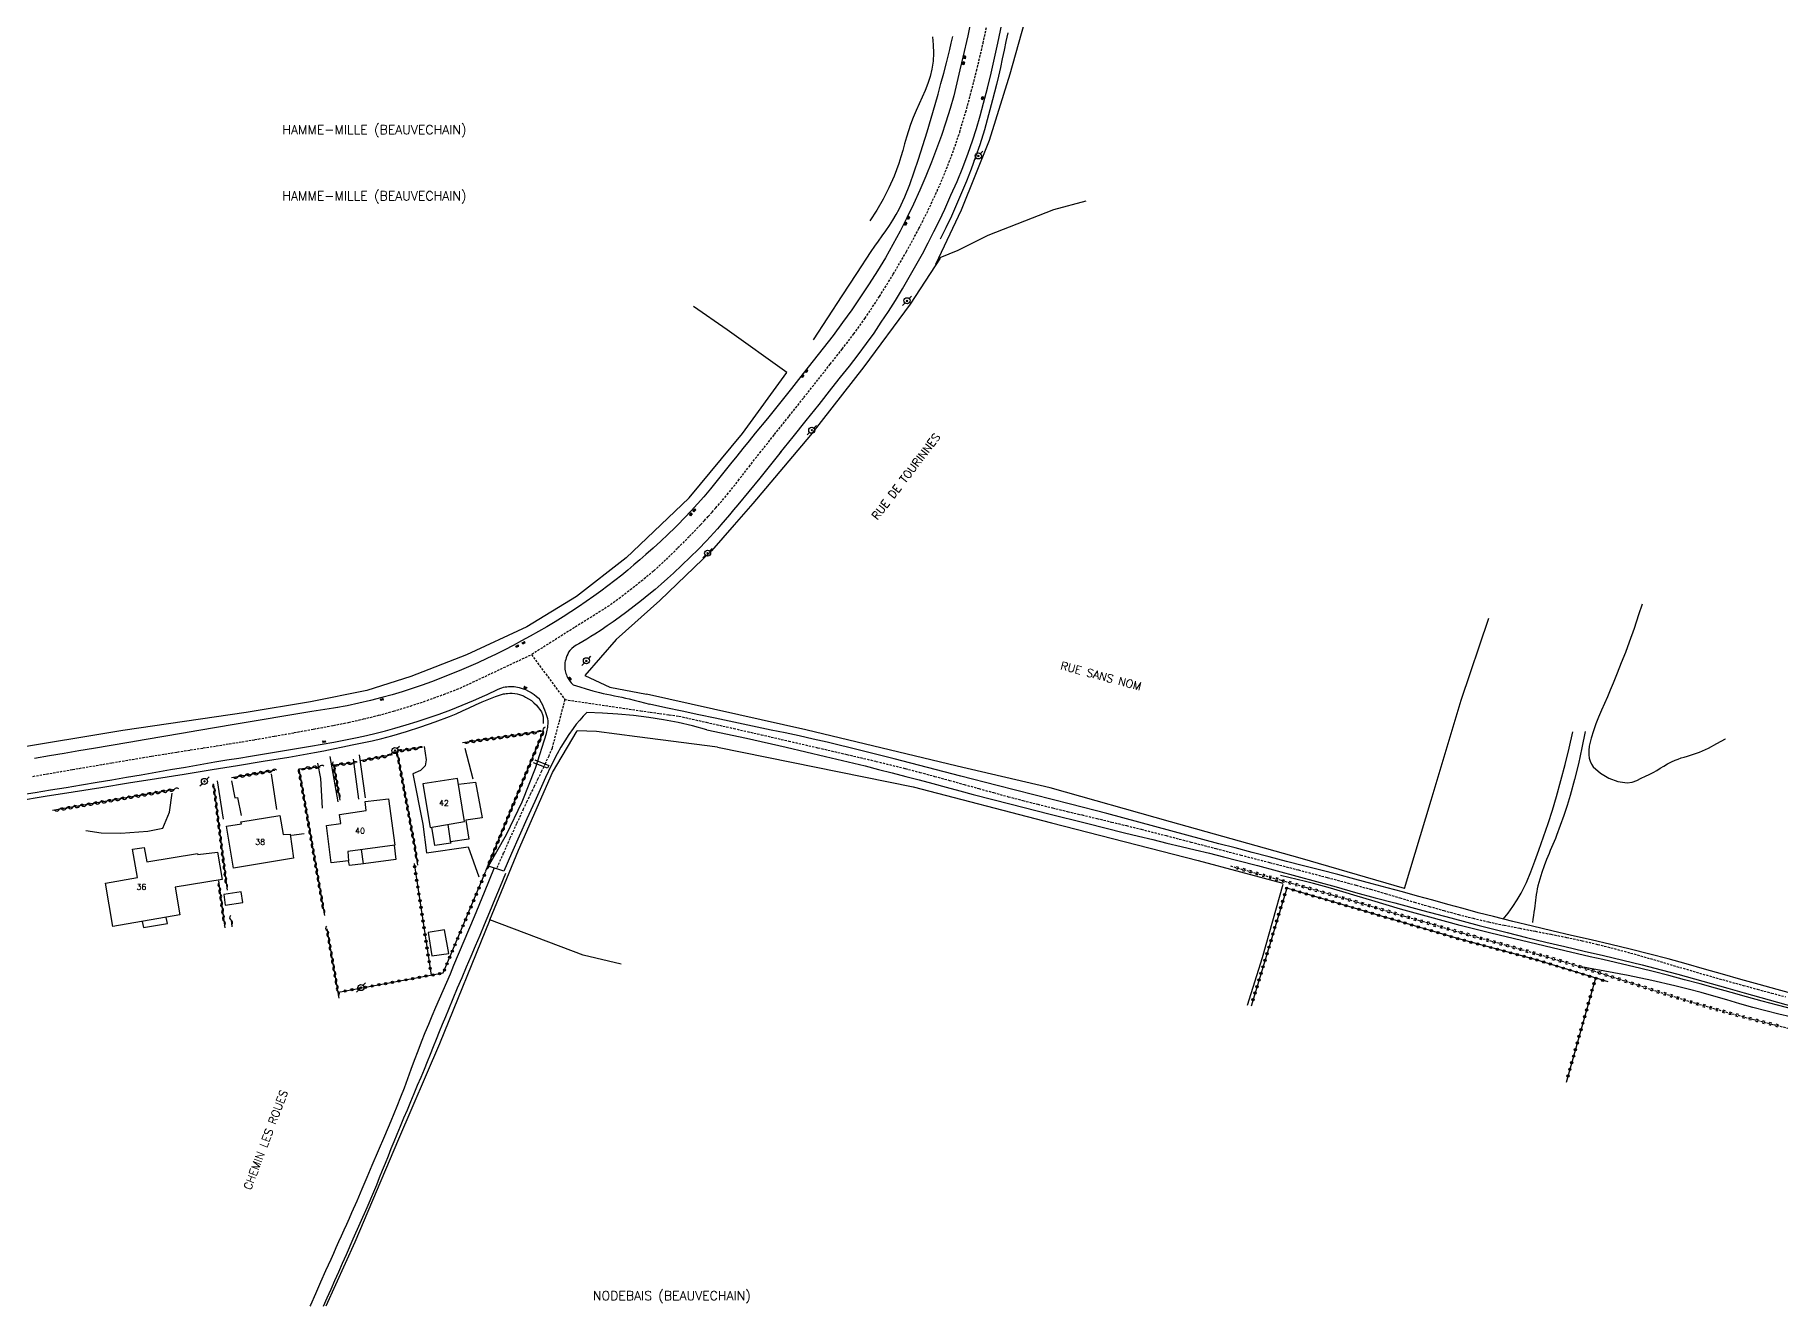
# Model space of a CAD drawing. Header units: millimetres. Extents: x 175000 to 176000, y 162999 to 164000.
# Drawn here: x 175381.5 to 175763.2, y 163000 to 163278.2 of the extents above; entities that cross this region are included whole.
import ezdxf
from ezdxf.enums import TextEntityAlignment as Align

# ---------------------------------------------------------------- set-up
doc = ezdxf.new("R2010")
doc.units = ezdxf.units.MM
doc.linetypes.add('DASHED', pattern=[0.75, 0.5, -0.25])
doc.layers.get('0').update_dxf_attribs({"linetype": 'CONTINUOUS'})
for name, color, linetype in [('W0001', 6, 'DASHED'), ('W0008', 7, 'CONTINUOUS'), ('W0014', 7, 'CONTINUOUS'), ('W0017', 7, 'CONTINUOUS'), ('W0071', 7, 'CONTINUOUS'), ('W0101', 7, 'CONTINUOUS'), ('W0104', 1, 'CONTINUOUS'), ('W0211', 2, 'CONTINUOUS'), ('W0214', 2, 'CONTINUOUS'), ('W0220', 5, 'DASHED'), ('W0300', 7, 'CONTINUOUS'), ('W0310', 3, 'CONTINUOUS'), ('W0323', 7, 'CONTINUOUS'), ('W0330', 7, 'CONTINUOUS'), ('W0401', 7, 'CONTINUOUS'), ('W0402', 7, 'CONTINUOUS'), ('W0473', 7, 'CONTINUOUS'), ('W0515', 5, 'CONTINUOUS'), ('W0980', 7, 'CONTINUOUS'), ('W0989', 7, 'CONTINUOUS'), ('W0991', 7, 'CONTINUOUS')]:
    doc.layers.add(name, color=color, linetype=linetype)
doc.styles.get("Standard").update_dxf_attribs({"font": 'romans.shx', "width": 0.85})

# ---------------------------------------------------------------- blocks, each defined once
blk = doc.blocks.new('T473')
for p, q in [((-0.166667, 0.166667), (0.166667, -0.166667)), ((-0.166667, -0.166667), (0.166667, 0.166667)), ((0.500001, 0.500001), (1.000002, 1.000002)), ((-1.000002, -1.000002), (-0.500001, -0.500001))]:
    blk.add_line(p, q)
blk.add_ellipse((0, 0), major_axis=(0.471405, 0.471405), ratio=1, start_param=5.4977871438, end_param=11.780972451)
blk = doc.blocks.new('T401')
for p, q in [((-0.3, 0.3), (0, 0.3)), ((-0.3, -0.25), (-0.3, 0.3)), ((-0.3, 0.15), (0, 0.15)), ((-0.3, 0), (0, 0)), ((0, 0.3), (0, -0.25)), ((-0.3, -0.15), (0, -0.15)), ((-0.3, -0.25), (-0.3, -0.3)), ((-0.3, -0.3), (0, -0.3)), ((0, -0.3), (0, -0.25))]:
    blk.add_line(p, q)
blk = doc.blocks.new('t323o')
at = {"color": 0, "linetype": 'Continuous'}
for radius in [0.25, 0.15]:
    blk.add_circle((0, 0), radius, dxfattribs=at)
blk = doc.blocks.new('t220o')
at = {"color": 0, "linetype": 'Continuous'}
for p, q in [((-0.25, 0.25), (0.25, 0.25)), ((-0.25, -0.25), (0.25, -0.25))]:
    blk.add_line(p, q, dxfattribs=at)
blk = doc.blocks.new('t310o')
at = {"color": 0, "linetype": 'Continuous'}
for centre, start, end in [((-0.5, 0.38), 216.8699, 323.1304), ((0.5, -0.37), 36.8699, 143.1303)]:
    blk.add_arc(centre, 0.625, start, end, dxfattribs=at)

msp = doc.modelspace()

# ---------------------------------------------------------------- linework, layer by layer
at = {"layer": 'W0001'}
for points in [[(175574.86, 163235.84), (175576.9, 163239.9), (175578.82, 163244.02), (175580.61, 163248.2), (175582.26, 163252.44), (175583.76, 163256.86), (175585.1, 163261.33), (175586.31, 163265.84), (175587.47, 163270.35), (175588.89, 163276.38), (175590.17, 163282.45)], [(175527.08, 163171), (175527.92, 163171.91), (175528.76, 163172.82), (175529.59, 163173.74), (175530.42, 163174.67), (175532.92, 163177.61), (175535.32, 163180.64), (175537.68, 163183.7), (175540.05, 163186.74), (175543.26, 163190.76), (175546.47, 163194.78), (175549.67, 163198.81), (175552.85, 163202.85), (175555.45, 163206.14), (175558.06, 163209.43), (175560.62, 163212.76), (175563.06, 163216.18), (175566.22, 163220.96), (175569.25, 163225.83), (175572.13, 163230.79), (175574.86, 163235.84)], [(175527.08, 163171), (175524.59, 163168.39), (175522.04, 163165.83), (175519.45, 163163.32), (175516.81, 163160.86), (175514.44, 163158.89), (175512.03, 163156.97), (175509.58, 163155.09), (175507.1, 163153.27), (175490.07, 163142.57)], [(175381.06, 163115.94), (175389.7, 163117.43), (175398.34, 163118.9), (175406.99, 163120.35), (175409.81, 163120.81), (175412.64, 163121.26), (175415.47, 163121.71), (175418.3, 163122.15), (175421.13, 163122.59), (175423.96, 163123.05), (175426.79, 163123.51), (175429.61, 163123.98), (175433.91, 163124.73), (175438.2, 163125.5), (175442.49, 163126.29), (175446.78, 163127.1), (175450.09, 163127.75), (175453.39, 163128.49), (175456.67, 163129.3), (175459.93, 163130.21), (175463.62, 163131.33), (175467.28, 163132.55), (175470.91, 163133.87), (175474.51, 163135.26), (175490.07, 163142.57)], [(175490.07, 163142.57), (175497.39, 163132.74)], [(175497.39, 163132.74), (175494.59, 163122.07), (175493.86, 163120.38), (175493.09, 163118.71), (175492.3, 163117.05), (175491.5, 163115.4), (175490.69, 163113.75), (175489.88, 163112.1), (175489.09, 163110.44), (175488.31, 163108.78), (175486.84, 163105.56), (175485.38, 163102.34), (175483.94, 163099.1), (175482.52, 163095.87)], [(175497.39, 163132.74), (175513.96, 163130.3), (175516.05, 163130), (175518.14, 163129.7), (175520.23, 163129.4), (175522.32, 163129.11), (175528.33, 163127.77), (175534.34, 163126.41), (175540.35, 163125.05), (175546.36, 163123.66), (175552.73, 163122.19), (175559.11, 163120.72), (175565.48, 163119.22), (175571.83, 163117.65), (175575.06, 163116.81), (175578.29, 163115.94), (175581.51, 163115.06), (175584.73, 163114.16), (175587.94, 163113.26), (175591.16, 163112.37), (175594.38, 163111.49), (175597.61, 163110.65), (175600.84, 163109.83), (175604.06, 163109.03), (175607.29, 163108.25), (175610.52, 163107.48), (175613.76, 163106.71), (175616.99, 163105.94), (175620.22, 163105.15), (175623.45, 163104.35), (175628.9, 163102.97), (175634.35, 163101.56), (175639.8, 163100.14), (175645.25, 163098.71), (175651.56, 163097.08), (175657.86, 163095.45), (175664.17, 163093.8), (175670.46, 163092.11), (175673.66, 163091.22), (175676.86, 163090.3), (175680.05, 163089.36), (175683.23, 163088.41), (175686.43, 163087.48), (175689.63, 163086.57), (175692.84, 163085.7), (175696.06, 163084.88), (175699.45, 163084.08), (175702.85, 163083.36), (175706.26, 163082.68), (175709.68, 163082.02), (175713.09, 163081.37), (175716.5, 163080.69), (175719.9, 163079.96), (175723.29, 163079.17), (175726.91, 163078.25), (175730.52, 163077.27), (175734.11, 163076.25), (175737.7, 163075.2), (175741.28, 163074.14), (175744.86, 163073.09), (175748.45, 163072.05), (175752.05, 163071.04), (175755.14, 163070.19), (175758.23, 163069.35), (175761.33, 163068.51), (175764.42, 163067.68)]]:
    msp.add_lwpolyline(points, dxfattribs=at)
at = {"layer": 'W0008'}
for points in [[(175586.51, 163282.64), (175585.51, 163277.99), (175584.47, 163273.36), (175583.81, 163270.53), (175583.15, 163267.69), (175582.45, 163264.87), (175581.66, 163262.07), (175580.74, 163259.11), (175579.76, 163256.17), (175578.71, 163253.25), (175577.6, 163250.35), (175576.35, 163247.26), (175575.05, 163244.2), (175573.68, 163241.17), (175572.23, 163238.17), (175570.73, 163235.22), (175569.15, 163232.31), (175567.51, 163229.44), (175565.81, 163226.6), (175563.99, 163223.71), (175562.09, 163220.86), (175560.15, 163218.05), (175558.16, 163215.27), (175556.06, 163212.44), (175553.9, 163209.65), (175551.72, 163206.88), (175549.54, 163204.11), (175546.94, 163200.82), (175544.32, 163197.55), (175541.69, 163194.28), (175539.05, 163191.02)], [(175544.48, 163186.71), (175547.33, 163190.25), (175550.17, 163193.79), (175553, 163197.34), (175555.82, 163200.9), (175557.73, 163203.32), (175559.66, 163205.73), (175561.55, 163208.17), (175563.39, 163210.64), (175565.03, 163212.96), (175566.62, 163215.31), (175568.17, 163217.68), (175569.69, 163220.08), (175571.23, 163222.6), (175572.73, 163225.15), (175574.19, 163227.72), (175575.61, 163230.31), (175576.89, 163232.72), (175578.14, 163235.15), (175579.34, 163237.61), (175580.51, 163240.08), (175581.86, 163243.1), (175583.18, 163246.14), (175584.42, 163249.2), (175585.6, 163252.3), (175586.54, 163255.01), (175587.41, 163257.74), (175588.23, 163260.49), (175589, 163263.26), (175589.85, 163266.52), (175590.64, 163269.8), (175591.38, 163273.09), (175592.11, 163276.38), (175593.01, 163280.53)], [(175539.05, 163191.02), (175537.69, 163189.35), (175536.34, 163187.67), (175534.99, 163185.99), (175533.63, 163184.32), (175532.18, 163182.51), (175530.74, 163180.69), (175529.29, 163178.88), (175527.79, 163177.11), (175526.41, 163175.54), (175525.01, 163174.01), (175523.58, 163172.49), (175522.13, 163171)], [(175544.73, 163187.02), (175542.38, 163184.08), (175540.02, 163181.16), (175537.63, 163178.25), (175535.22, 163175.37), (175534.3, 163174.27), (175533.38, 163173.18), (175532.46, 163172.09), (175531.53, 163171)], [(175522.13, 163171), (175521.97, 163170.84), (175521.82, 163170.69), (175521.66, 163170.53), (175521.51, 163170.38), (175519.95, 163168.86), (175518.36, 163167.38), (175516.75, 163165.91), (175515.13, 163164.47), (175513.83, 163163.32), (175512.52, 163162.19), (175511.19, 163161.07), (175509.85, 163159.98), (175508.34, 163158.79), (175506.82, 163157.61), (175505.28, 163156.46), (175503.73, 163155.34), (175502.08, 163154.18), (175500.42, 163153.05), (175498.74, 163151.94), (175497.05, 163150.85), (175495.25, 163149.75), (175493.44, 163148.67), (175491.62, 163147.61), (175489.78, 163146.58), (175487.95, 163145.57), (175486.11, 163144.59), (175484.25, 163143.63), (175482.38, 163142.7), (175480.37, 163141.74), (175478.35, 163140.81), (175476.31, 163139.91), (175474.27, 163139.03), (175472.27, 163138.2), (175470.26, 163137.39), (175468.23, 163136.62), (175466.19, 163135.89), (175464.01, 163135.15), (175461.81, 163134.45), (175459.6, 163133.79), (175457.38, 163133.18), (175454.86, 163132.54), (175452.33, 163131.95), (175449.8, 163131.4), (175447.25, 163130.91)], [(175531.53, 163171), (175530.76, 163170.11), (175529.98, 163169.23), (175529.2, 163168.36), (175528.4, 163167.51), (175526.63, 163165.68), (175524.83, 163163.89), (175522.99, 163162.14), (175521.14, 163160.41), (175519.82, 163159.21), (175518.49, 163158.03), (175517.14, 163156.86), (175515.77, 163155.72), (175514.19, 163154.44), (175512.58, 163153.17), (175510.95, 163151.94), (175509.3, 163150.72), (175507.99, 163149.78), (175506.67, 163148.87), (175505.33, 163147.96), (175503.99, 163147.08), (175503.11, 163146.52), (175502.23, 163145.97), (175501.35, 163145.43), (175500.45, 163144.91)], [(175500.45, 163144.91), (175499.9, 163144.63), (175499.39, 163144.29), (175498.91, 163143.9), (175498.49, 163143.45), (175498.23, 163143.09), (175498.02, 163142.7), (175497.84, 163142.29), (175497.69, 163141.89), (175497.58, 163141.54), (175497.49, 163141.18), (175497.42, 163140.82), (175497.38, 163140.46), (175497.37, 163140.1), (175497.38, 163139.75), (175497.42, 163139.4), (175497.48, 163139.05), (175497.54, 163138.74), (175497.63, 163138.43), (175497.74, 163138.13), (175497.86, 163137.84), (175497.97, 163137.6), (175498.1, 163137.38), (175498.24, 163137.16), (175498.39, 163136.94), (175498.58, 163136.68), (175498.78, 163136.43), (175498.99, 163136.19), (175499.21, 163135.95)], [(175499.21, 163135.98), (175500.65, 163135.53), (175502.09, 163135.09), (175503.54, 163134.68), (175505, 163134.3), (175505.8, 163134.1), (175506.61, 163133.92), (175507.42, 163133.74), (175508.23, 163133.57), (175509.04, 163133.41), (175509.85, 163133.24), (175510.65, 163133.06), (175511.46, 163132.87), (175512.58, 163132.6), (175513.71, 163132.32), (175514.83, 163132.03), (175515.94, 163131.73)], [(175480.68, 163096.29), (175484.61, 163103.2), (175488.04, 163110.37), (175490.96, 163117.76), (175493.36, 163125.34), (175493.45, 163125.67), (175493.53, 163126.01), (175493.59, 163126.34), (175493.65, 163126.68), (175493.69, 163127.03), (175493.72, 163127.37), (175493.73, 163127.72), (175493.72, 163128.06), (175493.66, 163128.51), (175493.54, 163128.96), (175493.4, 163129.39), (175493.26, 163129.82), (175493.05, 163130.39), (175492.81, 163130.95), (175492.56, 163131.5), (175492.29, 163132.04)], [(175492.29, 163132.04), (175491.78, 163132.95)], [(175447.73, 163131.01), (175442.06, 163130.1), (175436.39, 163129.17), (175430.72, 163128.23), (175425.05, 163127.29), (175421.21, 163126.64), (175417.37, 163125.99), (175413.53, 163125.33), (175409.69, 163124.67), (175405.85, 163124.01), (175402.01, 163123.35), (175398.17, 163122.69), (175394.33, 163122.03), (175391.11, 163121.49), (175387.88, 163120.94), (175384.65, 163120.4), (175381.42, 163119.85)], [(175502.24, 163129.9), (175501.43, 163129.08), (175500.65, 163128.22), (175499.9, 163127.34), (175499.2, 163126.42), (175498.25, 163125.08), (175497.36, 163123.7), (175496.53, 163122.29), (175495.73, 163120.86), (175494.41, 163118.3), (175493.19, 163115.68), (175492.01, 163113.05), (175490.83, 163110.42), (175489.11, 163106.63), (175487.41, 163102.83), (175485.73, 163099.02), (175484.07, 163095.21)], [(175528.47, 163126.14), (175525.33, 163126.96), (175522.16, 163127.69), (175518.97, 163128.3), (175515.76, 163128.82), (175512.39, 163129.25), (175509.02, 163129.58), (175505.63, 163129.79), (175502.24, 163129.9)], [(175766.58, 163068.19), (175762.59, 163069.27), (175758.61, 163070.38), (175754.63, 163071.5), (175750.65, 163072.64), (175746.67, 163073.77), (175742.69, 163074.89), (175738.7, 163075.98), (175734.7, 163077.03), (175730.44, 163078.11), (175726.17, 163079.15), (175721.89, 163080.15), (175717.6, 163081.14), (175713.32, 163082.13), (175709.04, 163083.14), (175704.76, 163084.17), (175700.5, 163085.24), (175697.17, 163086.1), (175693.86, 163086.99), (175690.54, 163087.9), (175687.23, 163088.81), (175683.92, 163089.74), (175680.61, 163090.65), (175677.3, 163091.56), (175673.98, 163092.45), (175670.23, 163093.45), (175666.49, 163094.43), (175662.74, 163095.4), (175658.98, 163096.37), (175655.23, 163097.33), (175651.48, 163098.3), (175647.73, 163099.28), (175643.99, 163100.27), (175640.48, 163101.2), (175636.98, 163102.14), (175633.48, 163103.08), (175629.98, 163104.03), (175626.48, 163104.98), (175622.98, 163105.93), (175619.48, 163106.86), (175615.98, 163107.79), (175607.99, 163109.86), (175599.99, 163111.91), (175591.99, 163113.94), (175583.99, 163115.98), (175576.7, 163117.86), (175569.41, 163119.76), (175562.11, 163121.62), (175554.79, 163123.39), (175551.73, 163124.1), (175548.67, 163124.77), (175545.6, 163125.43), (175542.53, 163126.08), (175539.46, 163126.72), (175536.39, 163127.36), (175533.32, 163128), (175530.25, 163128.65), (175526.67, 163129.42), (175523.09, 163130.19), (175519.52, 163130.96), (175515.94, 163131.73)], [(175528.47, 163126.14), (175537.15, 163124.26), (175545.8, 163122.32), (175554.44, 163120.3), (175563.07, 163118.22), (175566.04, 163117.47), (175569, 163116.71), (175571.96, 163115.93), (175574.91, 163115.14), (175577.87, 163114.34), (175580.82, 163113.55), (175583.78, 163112.77), (175586.74, 163111.99), (175595, 163109.87), (175603.26, 163107.77), (175611.53, 163105.68), (175619.8, 163103.61), (175622.89, 163102.84), (175625.99, 163102.09), (175629.09, 163101.34), (175632.19, 163100.59), (175635.29, 163099.84), (175638.39, 163099.09), (175641.48, 163098.32), (175644.57, 163097.53), (175648.88, 163096.4), (175653.19, 163095.26), (175657.49, 163094.09), (175661.78, 163092.91), (175666.08, 163091.73), (175670.37, 163090.55), (175674.67, 163089.38), (175678.97, 163088.22), (175685.1, 163086.58), (175691.23, 163084.94), (175697.37, 163083.32), (175703.51, 163081.74), (175707.72, 163080.7), (175711.94, 163079.68), (175716.15, 163078.69), (175720.38, 163077.71), (175724.6, 163076.72), (175728.81, 163075.71), (175733.02, 163074.68), (175737.22, 163073.61), (175740.87, 163072.64), (175744.5, 163071.64), (175748.13, 163070.62), (175751.76, 163069.59), (175755.38, 163068.55), (175759.01, 163067.51), (175762.63, 163066.49), (175766.27, 163065.48)], [(175484.05, 163095.21), (175480.68, 163096.29)]]:
    msp.add_lwpolyline(points, dxfattribs=at)
at = {"layer": 'W0014'}
for points in [[(175378.12, 163111.86), (175381.51, 163112.41), (175384.91, 163112.97), (175388.3, 163113.52), (175391.69, 163114.08), (175395.09, 163114.65), (175398.31, 163115.19), (175401.52, 163115.74), (175404.74, 163116.3), (175407.96, 163116.86), (175411.17, 163117.42), (175414.39, 163117.98), (175417.61, 163118.53), (175420.83, 163119.08), (175423.44, 163119.52), (175426.06, 163119.95), (175428.67, 163120.38), (175431.29, 163120.8), (175433.9, 163121.23), (175436.52, 163121.67), (175439.13, 163122.11), (175441.74, 163122.56), (175444.3, 163123.01), (175446.85, 163123.45), (175449.4, 163123.92), (175451.94, 163124.44), (175454.02, 163124.9), (175456.1, 163125.39), (175458.16, 163125.92), (175460.22, 163126.48), (175462.66, 163127.18), (175465.09, 163127.93), (175467.5, 163128.71), (175469.9, 163129.55), (175472.43, 163130.51), (175474.94, 163131.52), (175477.44, 163132.57), (175479.93, 163133.64), (175480.39, 163133.85), (175480.85, 163134.07), (175481.3, 163134.3), (175481.76, 163134.53), (175482.21, 163134.75), (175482.68, 163134.97), (175483.15, 163135.16), (175483.63, 163135.33), (175483.98, 163135.43), (175484.34, 163135.5), (175484.7, 163135.56), (175485.06, 163135.6), (175485.47, 163135.62), (175485.88, 163135.63), (175486.29, 163135.61), (175486.69, 163135.55), (175487.4, 163135.39), (175488.09, 163135.18), (175488.77, 163134.92), (175489.42, 163134.61), (175490.05, 163134.26), (175490.66, 163133.86), (175491.23, 163133.42), (175491.78, 163132.95)], [(175377.66, 163110.58), (175383.74, 163111.58), (175389.82, 163112.56), (175395.9, 163113.53), (175401.98, 163114.5), (175408.06, 163115.47), (175414.14, 163116.44), (175420.22, 163117.43), (175425.83, 163118.33), (175431.43, 163119.23), (175437.03, 163120.16), (175442.62, 163121.14), (175444.68, 163121.53), (175446.74, 163121.94), (175448.8, 163122.36), (175450.85, 163122.8), (175453.03, 163123.25), (175455.22, 163123.71), (175457.4, 163124.2), (175459.56, 163124.77), (175462.74, 163125.72), (175465.9, 163126.77), (175469.02, 163127.88), (175472.14, 163129.04), (175473.59, 163129.62), (175475.04, 163130.25), (175476.46, 163130.9), (175477.89, 163131.56), (175479.32, 163132.22), (175480.77, 163132.83), (175482.24, 163133.4), (175483.74, 163133.89), (175484.01, 163133.97), (175484.28, 163134.03), (175484.55, 163134.07), (175484.83, 163134.1), (175485.36, 163134.13), (175485.9, 163134.13), (175486.44, 163134.09), (175486.97, 163134), (175487.45, 163133.88), (175487.92, 163133.72), (175488.37, 163133.53), (175488.81, 163133.3), (175489.45, 163132.92), (175490.07, 163132.5), (175490.65, 163132.02), (175491.19, 163131.5), (175491.59, 163131.04), (175491.95, 163130.56), (175492.26, 163130.04), (175492.49, 163129.48), (175492.62, 163128.99), (175492.69, 163128.5), (175492.69, 163128), (175492.62, 163127.5)]]:
    msp.add_lwpolyline(points, dxfattribs=at)
at = {"layer": 'W0017'}
for points in [[(175453.76, 163111.27), (175452.47, 163120.64)], [(175466.61, 163122.5), (175467.09, 163119.53), (175466.84, 163118.21), (175465.79, 163117.23), (175464.14, 163116.5), (175466.32, 163105.45), (175467.12, 163099.19), (175476.27, 163100.5), (175478.59, 163093.91)], [(175475.51, 163122.09), (175477.25, 163115.41)], [(175443.29, 163118.79), (175443.97, 163115.48), (175444.31, 163109.01)], [(175447.82, 163110.33), (175446.06, 163120.25)], [(175451.13, 163119.69), (175452.28, 163110.97)], [(175421.36, 163114.99), (175422.65, 163106.56)], [(175424.51, 163114.96), (175425.2, 163111.22), (175425.8, 163111.28), (175426.63, 163107.37)], [(175433.17, 163116.48), (175434.3, 163108.7)], [(175392.63, 163104.12), (175395.98, 163103.6), (175400.28, 163103.52), (175406.17, 163103.92), (175409.48, 163104.6), (175410.93, 163108.07), (175411.47, 163112.25)], [(175437.61, 163103.07), (175440.35, 163103.4)]]:
    msp.add_lwpolyline(points, dxfattribs=at)
at = {"layer": 'W0071'}
for points in [[(175702.65, 163084.68), (175703.76, 163086.02), (175704.79, 163087.42), (175705.74, 163088.88), (175706.61, 163090.39), (175707.73, 163092.67), (175708.7, 163095.03), (175709.58, 163097.41), (175710.45, 163099.8), (175711.48, 163102.7), (175712.47, 163105.62), (175713.4, 163108.55), (175714.28, 163111.5), (175715.27, 163115.02), (175716.2, 163118.55), (175717.06, 163122.1), (175717.87, 163125.66)], [(175720.56, 163125.73), (175719.88, 163122.21), (175719.12, 163118.71), (175718.27, 163115.23), (175717.33, 163111.78), (175716.65, 163109.55), (175715.92, 163107.34), (175715.13, 163105.15), (175714.32, 163102.97), (175714.06, 163102.31), (175713.79, 163101.66), (175713.51, 163101.02), (175713.23, 163100.37), (175712.95, 163099.73), (175712.67, 163099.08), (175712.4, 163098.43), (175712.14, 163097.77), (175711.61, 163096.34), (175711.1, 163094.9), (175710.63, 163093.44), (175710.23, 163091.95), (175710.1, 163091.33), (175709.99, 163090.71), (175709.89, 163090.08), (175709.81, 163089.45), (175709.74, 163088.82), (175709.67, 163088.19), (175709.59, 163087.57), (175709.5, 163086.94), (175709.38, 163086.2), (175709.27, 163085.45), (175709.15, 163084.71), (175709.03, 163083.97)], [(175481.97, 163095.88), (175479.76, 163090.53), (175477.54, 163085.19), (175475.31, 163079.85), (175473.07, 163074.52), (175472.29, 163072.68), (175471.49, 163070.84), (175470.7, 163069), (175469.9, 163067.17), (175469.11, 163065.33), (175468.32, 163063.49), (175467.55, 163061.65), (175466.79, 163059.79), (175466, 163057.79), (175465.22, 163055.78), (175464.47, 163053.77), (175463.72, 163051.75), (175462.97, 163049.73), (175462.22, 163047.71), (175461.45, 163045.7), (175460.65, 163043.7), (175459.32, 163040.44), (175457.95, 163037.21), (175456.57, 163033.98), (175455.18, 163030.75), (175454.09, 163028.16), (175452.99, 163025.58), (175451.88, 163022.99), (175450.76, 163020.42), (175450.2, 163019.14), (175449.63, 163017.86), (175449.06, 163016.59), (175448.49, 163015.32), (175447.91, 163014.04), (175447.34, 163012.77), (175446.77, 163011.5), (175446.2, 163010.23), (175445.07, 163007.72), (175443.95, 163005.22), (175442.83, 163002.72), (175441.74, 163000.21), (175441.65, 163000)], [(175444.6, 163000), (175445.41, 163001.82), (175446.26, 163003.72), (175447.1, 163005.63), (175447.94, 163007.53), (175448.79, 163009.43), (175449.62, 163011.33), (175451.13, 163014.74), (175452.63, 163018.15), (175454.13, 163021.57), (175455.59, 163025), (175456.25, 163026.57), (175456.89, 163028.15), (175457.53, 163029.72), (175458.16, 163031.31), (175458.8, 163032.89), (175459.43, 163034.47), (175460.07, 163036.05), (175460.71, 163037.62), (175461.45, 163039.41), (175462.2, 163041.19), (175462.95, 163042.98), (175463.7, 163044.76), (175464.45, 163046.54), (175465.2, 163048.32), (175465.94, 163050.11), (175466.68, 163051.89), (175467.35, 163053.52), (175468.02, 163055.16), (175468.68, 163056.8), (175469.34, 163058.44), (175470, 163060.07), (175470.66, 163061.71), (175471.33, 163063.35), (175472, 163064.98), (175472.96, 163067.3), (175473.94, 163069.62), (175474.92, 163071.94), (175475.9, 163074.25), (175476.88, 163076.57), (175477.87, 163078.88), (175478.85, 163081.2), (175479.82, 163083.52), (175480.99, 163086.32), (175482.16, 163089.13), (175483.32, 163091.93), (175484.47, 163094.74)]]:
    msp.add_lwpolyline(points, dxfattribs=at)
at = {"layer": 'W0101'}
for points in [[(175466.35, 163114.29), (175467.97, 163104.74), (175475.48, 163106.05), (175473.93, 163115.45)], [(175448.14, 163107.59), (175453.91, 163108.48), (175453.72, 163110.42), (175458.84, 163111.02), (175460.19, 163100.88), (175449.93, 163099.52), (175450.04, 163097.46), (175446.32, 163097.03), (175445.27, 163105.21), (175448.38, 163105.6)], [(175426.55, 163105.96), (175435.06, 163107.36), (175435.78, 163103.19), (175437.3, 163103.32), (175438.08, 163098), (175424.91, 163095.83), (175423.36, 163105.06), (175426.68, 163105.51)], [(175396.91, 163092.57), (175403.94, 163093.77), (175403.94, 163093.8), (175402.82, 163099.97), (175405.39, 163100.39), (175405.96, 163097.22), (175417.02, 163099.06), (175417.1, 163098.83), (175421.42, 163099.32), (175422.42, 163093.35), (175412.14, 163091.68), (175413.17, 163085.6), (175398.54, 163083.09)]]:
    msp.add_lwpolyline(points, close=True, dxfattribs=at)
at = {"layer": 'W0104'}
for points in [[(175474.14, 163114.2), (175477.85, 163114.63), (175479.28, 163106.83), (175475.76, 163106.38), (175476.37, 163102.18), (175472.39, 163101.58), (175472.45, 163101.35), (175468.94, 163100.78), (175468.32, 163104.81)], [(175472.45, 163101.35), (175471.89, 163105.43)], [(175460.08, 163100.86), (175460.43, 163097.77), (175453.34, 163096.77), (175450.31, 163096.4), (175450.04, 163097.46)], [(175453.34, 163096.77), (175452.95, 163099.92)], [(175404.93, 163084.18), (175405.25, 163082.86), (175410.45, 163083.74), (175410.17, 163085.08)]]:
    msp.add_lwpolyline(points, dxfattribs=at)
for points in [[(175423.13, 163087.74), (175426.96, 163088.34), (175426.6, 163090.65), (175422.77, 163090.06)], [(175468.27, 163076.65), (175472.02, 163077.19), (175471.08, 163082.36), (175467.48, 163081.74)]]:
    msp.add_lwpolyline(points, close=True, dxfattribs=at)
at = {"layer": 'W0211'}
for points in [[(175551.78, 163211.46), (175554.92, 163216.3), (175558.08, 163221.13), (175561.23, 163225.95), (175564.4, 163230.77), (175565.17, 163231.93), (175565.97, 163233.07), (175566.78, 163234.21), (175567.59, 163235.34), (175568.39, 163236.49), (175569.15, 163237.66), (175569.88, 163238.86), (175570.55, 163240.08), (175571.78, 163242.75), (175572.83, 163245.49), (175573.78, 163248.26), (175574.72, 163251.02), (175575.7, 163253.99), (175576.63, 163256.98), (175577.53, 163259.98), (175578.4, 163262.98), (175579.05, 163265.26), (175579.67, 163267.54), (175580.28, 163269.83), (175580.87, 163272.12), (175581.23, 163273.54), (175581.58, 163274.97), (175581.93, 163276.4), (175582.26, 163277.83)], [(175594.29, 163278.63), (175593.88, 163276.74), (175593.49, 163274.85), (175593.09, 163272.96), (175592.68, 163271.07), (175592.26, 163269.19), (175591.8, 163267.31), (175590.97, 163264), (175590.1, 163260.69), (175589.17, 163257.4), (175588.16, 163254.14), (175587.25, 163251.48), (175586.28, 163248.84), (175585.25, 163246.22), (175584.19, 163243.62), (175583.08, 163241.06), (175581.94, 163238.51), (175580.74, 163236), (175579.5, 163233.5)], [(175766.26, 163064.94), (175762.68, 163065.87), (175759.28, 163066.77), (175755.88, 163067.7), (175752.49, 163068.63), (175749.1, 163069.58), (175745.7, 163070.52), (175742.31, 163071.44), (175738.91, 163072.35), (175735.49, 163073.22), (175732.74, 163073.9), (175729.98, 163074.56), (175727.21, 163075.2), (175724.44, 163075.82), (175721.67, 163076.45), (175718.91, 163077.08), (175716.14, 163077.72), (175713.38, 163078.38), (175706.67, 163080), (175699.96, 163081.64), (175693.26, 163083.33), (175686.58, 163085.09), (175683.39, 163085.97), (175680.22, 163086.89), (175677.05, 163087.84), (175673.88, 163088.79), (175670.72, 163089.74), (175667.54, 163090.68), (175664.36, 163091.59), (175661.17, 163092.46), (175659.37, 163092.93), (175657.57, 163093.38), (175655.76, 163093.8), (175653.95, 163094.21)]]:
    msp.add_lwpolyline(points, dxfattribs=at)
at = {"layer": 'W0214'}
msp.add_lwpolyline([(175577.79, 163277.76), (175577.99, 163276), (175578.05, 163274.23), (175577.94, 163272.46), (175577.68, 163270.7), (175577.3, 163269.12), (175576.81, 163267.56), (175576.22, 163266.04), (175575.57, 163264.55), (175574.9, 163263.09), (175574.23, 163261.62), (175573.6, 163260.13), (175573.02, 163258.62), (175572.55, 163257.21), (175572.12, 163255.79), (175571.71, 163254.36), (175571.31, 163252.93), (175570.9, 163251.51), (175570.45, 163250.09), (175569.96, 163248.68), (175569.41, 163247.29), (175568.26, 163244.75), (175566.99, 163242.26), (175565.61, 163239.84), (175564.12, 163237.48)], dxfattribs=at)
at = {"layer": 'W0220'}
msp.add_lwpolyline([(175642.99, 163096.33), (175648.55, 163094.77), (175654.1, 163093.2), (175659.65, 163091.62), (175665.2, 163090.02), (175668.37, 163089.1), (175671.55, 163088.17), (175674.72, 163087.23), (175677.89, 163086.3), (175681.06, 163085.36), (175684.24, 163084.42), (175687.41, 163083.49), (175690.59, 163082.57), (175693.68, 163081.68), (175696.78, 163080.81), (175699.88, 163079.94), (175702.98, 163079.08), (175706.07, 163078.21), (175709.17, 163077.33), (175712.26, 163076.44), (175715.35, 163075.53), (175719.57, 163074.25), (175723.79, 163072.92), (175727.99, 163071.58), (175732.2, 163070.22), (175736.4, 163068.87), (175740.62, 163067.54), (175744.84, 163066.25), (175749.08, 163065.01), (175753.29, 163063.83), (175757.51, 163062.71), (175761.74, 163061.63), (175765.97, 163060.57)], dxfattribs=at)
at = {"layer": 'W0300'}
msp.add_lwpolyline([(175765.49, 163063.28), (175762.93, 163063.87), (175760.08, 163064.6), (175757.24, 163065.37), (175754.41, 163066.18), (175751.58, 163067), (175748.76, 163067.82), (175745.92, 163068.62), (175743.08, 163069.38), (175740.22, 163070.09), (175735.13, 163071.26), (175730.01, 163072.34), (175724.88, 163073.33), (175719.73, 163074.24)], dxfattribs=at)
at = {"layer": 'W0310'}
for points in [[(175480.13, 163095.24), (175492.72, 163125.81), (175475.04, 163123.29)], [(175459.68, 163120.62), (175452.62, 163119.33)], [(175466.1, 163122.23), (175460.67, 163121.43), (175464.58, 163100.43), (175465.18, 163096.52)], [(175433.94, 163117.25), (175424.48, 163115.63)], [(175439.2, 163117.55), (175443.85, 163118.04)], [(175439.2, 163117.55), (175444.82, 163085.5)], [(175451.59, 163118.92), (175446.82, 163118.4), (175448.2, 163110.72)], [(175412, 163113.04), (175385.34, 163108.43)], [(175420.56, 163114.1), (175423.51, 163091)], [(175421.63, 163093.09), (175423.02, 163082.77)], [(175424.38, 163084.55), (175424.59, 163082.97)], [(175445.33, 163082.6), (175447.99, 163067.41)]]:
    msp.add_lwpolyline(points, dxfattribs=at)
at = {"layer": 'W0323'}
for points in [[(175447.87, 163068.69), (175470.81, 163072.91), (175480.13, 163095.15)], [(175464.45, 163096.86), (175468.17, 163072.42)], [(175725.64, 163070.95), (175709.11, 163076.01), (175693.49, 163080.21), (175676.76, 163085.15), (175655.29, 163091.47), (175647.5, 163065.63)], [(175722.84, 163071.8), (175716.42, 163048.93)]]:
    msp.add_lwpolyline(points, dxfattribs=at)
at = {"layer": 'W0330'}
for points in [[(175578.57, 163227.99), (175584.16, 163239.92), (175590.26, 163255.17), (175594.8, 163269.68), (175598.63, 163283.16), (175599.94, 163292.73)], [(175611.34, 163241.84), (175604.3, 163239.91), (175589.91, 163234.3), (175583.39, 163231.01), (175579.44, 163229.38)], [(175579.46, 163229.37), (175572.93, 163219.26), (175562.8, 163205.56), (175551.15, 163190.6), (175538.54, 163175.68)], [(175545.97, 163204.35), (175532.9, 163213.63), (175525.53, 163218.78)], [(175518.39, 163171), (175524.58, 163176.92), (175536.23, 163190.96), (175545.97, 163204.35)], [(175538.54, 163175.68), (175534.46, 163171)], [(175534.46, 163171), (175529.49, 163165.27), (175518.18, 163154.43), (175508.64, 163145.86), (175501.75, 163137.98)], [(175510.81, 163163.74), (175518.39, 163171)], [(175510.81, 163163.74), (175499.94, 163155.3), (175489.07, 163148.68), (175475.86, 163142.51), (175463.71, 163137.76), (175454.09, 163134.7), (175441.75, 163132.25), (175427.67, 163129.94)], [(175681.09, 163091.38), (175686.93, 163110.72), (175693.46, 163132.58), (175699.54, 163150.53)], [(175501.75, 163137.98), (175507.24, 163135.46), (175515.29, 163133.92)], [(175681.09, 163091.38), (175658.27, 163098), (175629.89, 163105.97), (175603.53, 163113.39), (175583.23, 163118.17), (175550.1, 163126.14), (175515.29, 163133.92)], [(175427.67, 163129.94), (175400.72, 163125.95), (175375.72, 163121.82), (175346.29, 163117.25), (175316.01, 163112.24), (175307.61, 163110.82)], [(175481.01, 163084.5), (175487.27, 163099.81), (175494.68, 163116.77), (175500.08, 163125.93)], [(175530.82, 163122.3), (175513.25, 163124.58), (175504.3, 163125.73), (175500.08, 163125.93)], [(175530.82, 163122.3), (175573.58, 163113.67), (175603.86, 163105.76), (175635.92, 163097.52), (175654.43, 163092.53)], [(175646.75, 163065.83), (175650, 163076.28), (175654.52, 163092.35)], [(175481.01, 163084.5), (175469.95, 163057.41), (175461, 163036.57), (175451.43, 163013.98), (175445.14, 163000)], [(175509.73, 163074.85), (175501.39, 163076.82), (175481.01, 163084.5)]]:
    msp.add_lwpolyline(points, dxfattribs=at)
at = {"layer": 'W0402'}
msp.add_lwpolyline([(175490.85, 163119.58), (175493.86, 163118.32), (175493.57, 163117.75), (175490.55, 163118.9)], dxfattribs=at)
at = {"layer": 'W0515'}
msp.add_lwpolyline([(175733.02, 163153.64), (175732.28, 163151.3), (175731.28, 163148.28), (175730.22, 163145.27), (175729.38, 163143.02), (175728.49, 163140.77), (175727.58, 163138.54), (175726.68, 163136.3), (175726.07, 163134.81), (175725.43, 163133.33), (175724.78, 163131.86), (175724.13, 163130.39), (175723.5, 163128.9), (175722.9, 163127.4), (175722.37, 163125.87), (175721.91, 163124.32), (175721.68, 163123.43), (175721.48, 163122.52), (175721.36, 163121.58), (175721.38, 163120.64), (175721.48, 163119.95), (175721.65, 163119.26), (175721.93, 163118.59), (175722.36, 163118), (175723.92, 163116.6), (175725.73, 163115.53), (175727.7, 163114.83), (175729.78, 163114.53), (175730.87, 163114.64), (175731.9, 163115.02), (175732.86, 163115.51), (175733.78, 163115.96), (175734.61, 163116.36), (175735.43, 163116.79), (175736.23, 163117.25), (175737.02, 163117.72), (175737.81, 163118.19), (175738.62, 163118.65), (175739.43, 163119.08), (175740.27, 163119.47), (175740.93, 163119.73), (175741.59, 163119.96), (175742.27, 163120.17), (175742.95, 163120.37), (175743.62, 163120.56), (175744.3, 163120.77), (175744.96, 163121), (175745.62, 163121.26), (175747.53, 163122.14), (175749.4, 163123.11), (175751.24, 163124.14), (175751.29, 163124.18)], dxfattribs=at)

# ---------------------------------------------------------------- block references
at = {"layer": 'W0220'}
for p, rotation in [((175644.44, 163095.92), 344.3285476910767), ((175645.88, 163095.52), 344.3285476910767), ((175647.32, 163095.11), 344.3285476910767), ((175648.77, 163094.71), 344.2043390542822), ((175650.21, 163094.3), 344.2043390542822), ((175651.66, 163093.89), 344.2043390542822), ((175653.1, 163093.48), 344.2043390542822), ((175654.54, 163093.07), 344.0801303566599), ((175655.98, 163092.66), 344.0801303566599), ((175657.43, 163092.25), 344.0801303566599), ((175658.87, 163091.84), 344.0801303566599), ((175660.31, 163091.43), 343.9559215986682), ((175661.75, 163091.01), 343.9559215986682), ((175663.19, 163090.6), 343.9559215986682), ((175664.64, 163090.18), 343.9559215986682), ((175666.08, 163089.77), 343.8144637800255), ((175667.52, 163089.35), 343.8144637800255), ((175668.96, 163088.93), 343.673810346849), ((175670.4, 163088.51), 343.673810346849), ((175671.84, 163088.08), 343.5767418387164), ((175673.28, 163087.66), 343.5767418387164), ((175674.71, 163087.24), 343.5767418387164), ((175676.15, 163086.81), 343.5232585815493), ((175677.59, 163086.39), 343.5232585815493), ((175679.03, 163085.96), 343.5224252678069), ((175680.47, 163085.53), 343.5224252678069), ((175681.91, 163085.11), 343.5742419132998), ((175683.35, 163084.69), 343.5742419132998), ((175684.78, 163084.26), 343.669643852174), ((175686.22, 163083.84), 343.669643852174), ((175687.66, 163083.42), 343.8086307657756), ((175689.1, 163083), 343.8086307657756), ((175690.54, 163082.58), 343.8086307657756), ((175691.99, 163082.17), 344.0135249787824), ((175693.43, 163081.76), 344.0135249787824), ((175694.87, 163081.35), 344.2300582425943), ((175696.32, 163080.94), 344.2300582425943), ((175697.76, 163080.53), 344.3591609340929), ((175699.2, 163080.13), 344.3591609340929), ((175700.65, 163079.73), 344.4008313007636), ((175702.09, 163079.32), 344.4008313007636), ((175703.54, 163078.92), 344.3398340706627), ((175704.98, 163078.51), 344.3398340706627), ((175706.43, 163078.11), 344.1761737893754), ((175707.87, 163077.7), 344.1761737893754), ((175709.31, 163077.29), 343.9250933369925), ((175710.75, 163076.87), 343.9250933369925), ((175712.19, 163076.46), 343.9250933369925), ((175713.63, 163076.04), 343.5865961207949), ((175715.07, 163075.61), 343.5865961207949), ((175716.51, 163075.18), 343.0993037812377), ((175717.94, 163074.74), 343.0993037812377), ((175719.38, 163074.31), 343.0993037812377), ((175720.81, 163073.86), 342.5778422912936), ((175722.24, 163073.41), 342.5778422912936), ((175723.67, 163072.96), 342.5778422912936), ((175725.1, 163072.5), 342.2457023128861), ((175726.53, 163072.05), 342.2457023128861), ((175727.96, 163071.59), 342.2457023128861), ((175729.39, 163071.13), 342.1029049837252), ((175730.81, 163070.67), 342.1029049837252), ((175732.24, 163070.21), 342.1844932107879), ((175733.67, 163069.75), 342.1844932107879), ((175735.1, 163069.29), 342.1844932107879), ((175736.53, 163068.83), 342.4904381940529), ((175737.96, 163068.38), 342.4904381940529), ((175739.39, 163067.93), 342.4904381940529), ((175740.82, 163067.48), 342.9856489915398), ((175742.25, 163067.04), 342.9856489915398), ((175743.69, 163066.6), 342.9856489915398), ((175745.12, 163066.16), 343.67009411553), ((175746.56, 163065.74), 343.67009411553), ((175748, 163065.32), 343.67009411553), ((175749.44, 163064.9), 344.4425880783997), ((175750.89, 163064.5), 344.4425880783997), ((175752.33, 163064.1), 344.4425880783997), ((175753.78, 163063.7), 345.1434057839539), ((175755.23, 163063.32), 345.1434057839539), ((175756.68, 163062.93), 345.1434057839539), ((175758.13, 163062.55), 345.6478211354093), ((175759.58, 163062.18), 345.6478211354093), ((175761.04, 163061.81), 345.6478211354093), ((175762.49, 163061.44), 345.9557995829317)]:
    msp.add_blockref('t220o', p, dxfattribs=dict(at, rotation=rotation))
at = {"layer": 'W0310'}
for p, rotation in [((175479.42, 163123.91), 188.1142240357072), ((175480.9, 163124.12), 188.1142240357072), ((175482.39, 163124.33), 188.1142240357072), ((175483.87, 163124.54), 188.1142240357072), ((175485.36, 163124.76), 188.1142240357072), ((175486.84, 163124.97), 188.1142240357072), ((175488.33, 163125.18), 188.1142240357072), ((175489.81, 163125.39), 188.1142240357072), ((175491.3, 163125.6), 188.1142240357072), ((175492.13, 163124.37), 67.6125117936552), ((175492.7, 163125.75), 67.6125117936552), ((175457.05, 163120.14), 190.3355657651582), ((175458.52, 163120.41), 190.3355657651582), ((175460.84, 163121.46), 188.3929251874566), ((175460.91, 163120.13), 280.5565409744398), ((175462.33, 163121.68), 188.3929251874566), ((175463.81, 163121.89), 188.3929251874566), ((175465.3, 163122.11), 188.3929251874566), ((175476.45, 163123.49), 188.1142240357072), ((175477.93, 163123.7), 188.1142240357072), ((175490.42, 163120.2), 67.6125117936552), ((175490.99, 163121.59), 67.6125117936552), ((175491.56, 163122.98), 67.6125117936552), ((175427.44, 163116.13), 189.7675957871122), ((175428.92, 163116.39), 189.7675957871122), ((175430.4, 163116.64), 189.7675957871122), ((175431.87, 163116.9), 189.7675957871122), ((175433.35, 163117.15), 189.7675957871122), ((175439.37, 163116.53), 279.9534078759731), ((175440.69, 163117.7), 6.041659323951905), ((175442.18, 163117.86), 6.041659323951905), ((175443.67, 163118.02), 6.041659323951905), ((175446.87, 163118.1), 280.2090287305703), ((175447.14, 163116.62), 280.2090287305703), ((175448, 163118.53), 186.2532202980873), ((175449.49, 163118.7), 186.2532202980873), ((175450.99, 163118.86), 186.2532202980873), ((175454.09, 163119.6), 190.3355657651582), ((175455.57, 163119.87), 190.3355657651582), ((175461.18, 163118.66), 280.5565409744398), ((175461.46, 163117.18), 280.5565409744398), ((175461.73, 163115.71), 280.5565409744398), ((175488.7, 163116.04), 67.6125117936552), ((175489.27, 163117.43), 67.6125117936552), ((175489.85, 163118.82), 67.6125117936552), ((175407.51, 163112.26), 189.8140029470501), ((175408.99, 163112.52), 189.8140029470501), ((175410.47, 163112.77), 189.8140029470501), ((175411.95, 163113.03), 189.8140029470501), ((175420.66, 163113.32), 277.2773423632559), ((175420.85, 163111.83), 277.2773423632559), ((175425.96, 163115.88), 189.7675957871122), ((175439.63, 163115.05), 279.9534078759731), ((175439.89, 163113.58), 279.9534078759731), ((175440.15, 163112.1), 279.9534078759731), ((175447.41, 163115.15), 280.2090287305703), ((175447.67, 163113.67), 280.2090287305703), ((175447.94, 163112.19), 280.2090287305703), ((175462.01, 163114.23), 280.5565409744398), ((175462.28, 163112.76), 280.5565409744398), ((175486.99, 163111.88), 67.6125117936552), ((175487.56, 163113.27), 67.6125117936552), ((175488.13, 163114.66), 67.6125117936552), ((175386.82, 163108.68), 189.8140029470501), ((175388.3, 163108.94), 189.8140029470501), ((175389.78, 163109.2), 189.8140029470501), ((175391.25, 163109.45), 189.8140029470501), ((175392.73, 163109.71), 189.8140029470501), ((175394.21, 163109.96), 189.8140029470501), ((175395.69, 163110.22), 189.8140029470501), ((175397.17, 163110.47), 189.8140029470501), ((175398.64, 163110.73), 189.8140029470501), ((175400.12, 163110.98), 189.8140029470501), ((175401.6, 163111.24), 189.8140029470501), ((175403.08, 163111.5), 189.8140029470501), ((175404.56, 163111.75), 189.8140029470501), ((175406.03, 163112.01), 189.8140029470501), ((175421.04, 163110.35), 277.2773423632559), ((175421.23, 163108.86), 277.2773423632559), ((175440.41, 163110.62), 279.9534078759731), ((175440.67, 163109.14), 279.9534078759731), ((175462.56, 163111.28), 280.5565409744398), ((175462.83, 163109.81), 280.5565409744398), ((175463.11, 163108.34), 280.5565409744398), ((175485.85, 163109.11), 67.6125117936552), ((175486.42, 163110.5), 67.6125117936552), ((175421.42, 163107.37), 277.2773423632559), ((175421.61, 163105.88), 277.2773423632559), ((175421.8, 163104.4), 277.2773423632559), ((175440.93, 163107.67), 279.9534078759731), ((175441.19, 163106.19), 279.9534078759731), ((175441.45, 163104.71), 279.9534078759731), ((175463.38, 163106.86), 280.5565409744398), ((175463.66, 163105.39), 280.5565409744398), ((175484.13, 163104.95), 67.6125117936552), ((175484.7, 163106.34), 67.6125117936552), ((175485.27, 163107.72), 67.6125117936552), ((175421.99, 163102.91), 277.2773423632559), ((175422.18, 163101.42), 277.2773423632559), ((175441.71, 163103.23), 279.9534078759731), ((175441.97, 163101.76), 279.9534078759731), ((175442.23, 163100.28), 279.9534078759731), ((175463.93, 163103.91), 280.5565409744398), ((175464.21, 163102.44), 280.5565409744398), ((175464.48, 163100.96), 280.5565409744398), ((175482.42, 163100.79), 67.6125117936552), ((175482.99, 163102.17), 67.6125117936552), ((175483.56, 163103.56), 67.6125117936552), ((175422.37, 163099.93), 277.2773423632559), ((175422.56, 163098.44), 277.2773423632559), ((175422.75, 163096.96), 277.2773423632559), ((175442.49, 163098.8), 279.9534078759731), ((175442.74, 163097.32), 279.9534078759731), ((175464.73, 163099.48), 278.7560596160604), ((175464.95, 163098), 278.7560596160604), ((175480.7, 163096.63), 67.6125117936552), ((175481.28, 163098.01), 67.6125117936552), ((175481.85, 163099.4), 67.6125117936552), ((175422.94, 163095.47), 277.2773423632559), ((175423.13, 163093.98), 277.2773423632559), ((175443, 163095.85), 279.9534078759731), ((175443.26, 163094.37), 279.9534078759731), ((175443.52, 163092.89), 279.9534078759731), ((175421.82, 163091.69), 277.6973821027599), ((175422.02, 163090.21), 277.6973821027599), ((175423.32, 163092.49), 277.2773423632559), ((175443.78, 163091.41), 279.9534078759731), ((175444.04, 163089.94), 279.9534078759731), ((175422.22, 163088.72), 277.6973821027599), ((175422.42, 163087.23), 277.6973821027599), ((175422.62, 163085.75), 277.6973821027599), ((175444.3, 163088.46), 279.9534078759731), ((175444.56, 163086.98), 279.9534078759731), ((175422.82, 163084.26), 277.6973821027599), ((175424.39, 163084.46), 277.6407131798218), ((175445.4, 163082.18), 279.9534078760152), ((175445.66, 163080.7), 279.9534078760152), ((175445.92, 163079.23), 279.9534078760152), ((175446.18, 163077.75), 279.9534078760152), ((175446.44, 163076.27), 279.9534078760152), ((175446.7, 163074.79), 279.9534078760152), ((175446.96, 163073.32), 279.9534078760152), ((175447.22, 163071.84), 279.9534078760152), ((175447.48, 163070.36), 279.9534078760152), ((175447.74, 163068.88), 279.9534078760152)]:
    msp.add_blockref('t310o', p, dxfattribs=dict(at, rotation=rotation))
at = {"layer": 'W0323'}
for p, rotation in [((175464.56, 163096.15), 278.6450205551371), ((175464.78, 163094.67), 278.6450205551371), ((175479.77, 163094.28), 67.26775111620354), ((175465.01, 163093.18), 278.6450205551371), ((175465.24, 163091.7), 278.6450205551371), ((175465.46, 163090.22), 278.6450205551371), ((175478.03, 163090.13), 67.26775111620354), ((175478.61, 163091.52), 67.26775111620354), ((175479.19, 163092.9), 67.26775111620354), ((175654.86, 163090.04), 253.2392794271177), ((175655.3, 163091.47), 163.6023690823997), ((175656.74, 163091.04), 163.6023690823997), ((175658.17, 163090.62), 163.6023690823997), ((175659.61, 163090.2), 163.6023690823997), ((175661.05, 163089.77), 163.6023690823997), ((175465.69, 163088.73), 278.6450205551371), ((175465.91, 163087.25), 278.6450205551371), ((175466.14, 163085.77), 278.6450205551371), ((175476.29, 163085.98), 67.26775111620354), ((175476.87, 163087.37), 67.26775111620354), ((175477.45, 163088.75), 67.26775111620354), ((175653.56, 163085.74), 253.2392794271177), ((175653.99, 163087.17), 253.2392794271177), ((175654.42, 163088.61), 253.2392794271177), ((175662.49, 163089.35), 163.6023690823997), ((175663.93, 163088.93), 163.6023690823997), ((175665.37, 163088.5), 163.6023690823997), ((175666.81, 163088.08), 163.6023690823997), ((175668.25, 163087.66), 163.6023690823997), ((175669.69, 163087.23), 163.6023690823997), ((175671.12, 163086.81), 163.6023690823997), ((175672.56, 163086.39), 163.6023690823997), ((175674, 163085.96), 163.6023690823997), ((175466.36, 163084.29), 278.6450205551371), ((175466.59, 163082.8), 278.6450205551371), ((175474.55, 163081.83), 67.26775111620354), ((175475.13, 163083.22), 67.26775111620354), ((175475.71, 163084.6), 67.26775111620354), ((175652.69, 163082.86), 253.2392794271177), ((175653.13, 163084.3), 253.2392794271177), ((175675.44, 163085.54), 163.6023690823997), ((175676.88, 163085.11), 163.5463538742915), ((175678.32, 163084.69), 163.5463538742915), ((175679.76, 163084.27), 163.5463538742915), ((175681.2, 163083.84), 163.5463538742915), ((175682.64, 163083.42), 163.5463538742915), ((175684.07, 163082.99), 163.5463538742915), ((175685.51, 163082.57), 163.5463538742915), ((175686.95, 163082.14), 163.5463538742915), ((175466.81, 163081.32), 278.6450205551371), ((175467.04, 163079.84), 278.6450205551371), ((175467.27, 163078.35), 278.6450205551371), ((175473.39, 163079.07), 67.26775111620354), ((175473.97, 163080.45), 67.26775111620354), ((175651.4, 163078.55), 253.2392794271177), ((175651.83, 163079.99), 253.2392794271177), ((175652.26, 163081.43), 253.2392794271177), ((175688.39, 163081.72), 163.5463538742915), ((175689.83, 163081.29), 163.5463538742915), ((175691.27, 163080.87), 163.5463538742915), ((175692.71, 163080.44), 163.5463538742915), ((175694.15, 163080.03), 164.9661162192708), ((175695.6, 163079.64), 164.9661162192708), ((175697.05, 163079.25), 164.9661162192708), ((175698.49, 163078.87), 164.9661162192708), ((175699.94, 163078.48), 164.9661162192708), ((175701.39, 163078.09), 164.9661162192708), ((175467.49, 163076.87), 278.6450205551371), ((175467.72, 163075.39), 278.6450205551371), ((175471.65, 163074.91), 67.26775111620354), ((175472.23, 163076.3), 67.26775111620354), ((175472.81, 163077.68), 67.26775111620354), ((175650.1, 163074.25), 253.2392794271177), ((175650.53, 163075.68), 253.2392794271177), ((175650.96, 163077.12), 253.2392794271177), ((175702.84, 163077.7), 164.9661162192708), ((175704.29, 163077.31), 164.9661162192708), ((175705.74, 163076.92), 164.9661162192708), ((175707.19, 163076.53), 164.9661162192708), ((175708.63, 163076.14), 164.9661162192708), ((175710.07, 163075.72), 162.9618234527655), ((175711.51, 163075.28), 162.9618234527655), ((175712.94, 163074.84), 162.9618234527655), ((175714.38, 163074.4), 162.9618234527655), ((175458.2, 163070.59), 10.43073677287011), ((175459.67, 163070.86), 10.43073677287011), ((175461.15, 163071.13), 10.43073677287011), ((175462.63, 163071.4), 10.43073677287011), ((175464.1, 163071.67), 10.43073677287011), ((175465.58, 163071.94), 10.43073677287011), ((175467.05, 163072.22), 10.43073677287011), ((175467.94, 163073.9), 278.6450205551371), ((175468.53, 163072.49), 10.43073677287011), ((175470, 163072.76), 10.43073677287011), ((175471.07, 163073.53), 67.26775111620354), ((175649.23, 163071.37), 253.2392794271177), ((175649.67, 163072.81), 253.2392794271177), ((175715.81, 163073.96), 162.9618234527655), ((175717.24, 163073.52), 162.9618234527655), ((175718.68, 163073.08), 162.9618234527655), ((175720.11, 163072.64), 162.9618234527655), ((175721.55, 163072.2), 162.9618234527655), ((175722.5, 163070.59), 254.3079775286267), ((175722.98, 163071.76), 162.9618234527655), ((175724.42, 163071.32), 162.9618234527655), ((175449.35, 163068.96), 10.43073677287011), ((175450.82, 163069.23), 10.43073677287011), ((175452.3, 163069.5), 10.43073677287011), ((175453.77, 163069.77), 10.43073677287011), ((175455.25, 163070.04), 10.43073677287011), ((175456.72, 163070.32), 10.43073677287011), ((175647.93, 163067.06), 253.2392794271177), ((175648.37, 163068.5), 253.2392794271177), ((175648.8, 163069.94), 253.2392794271177), ((175721.69, 163067.7), 254.3079775286267), ((175722.1, 163069.14), 254.3079775286267), ((175720.47, 163063.37), 254.3079775286267), ((175720.88, 163064.81), 254.3079775286267), ((175721.28, 163066.25), 254.3079775286267), ((175719.26, 163059.03), 254.3079775286267), ((175719.66, 163060.48), 254.3079775286267), ((175720.07, 163061.92), 254.3079775286267), ((175718.44, 163056.15), 254.3079775286267), ((175718.85, 163057.59), 254.3079775286267), ((175717.23, 163051.81), 254.3079775286267), ((175717.63, 163053.26), 254.3079775286267), ((175718.04, 163054.7), 254.3079775286267), ((175716.82, 163050.37), 254.3079775286267)]:
    msp.add_blockref('t323o', p, dxfattribs=dict(at, rotation=rotation))
at = {"layer": 'W0401'}
for p, rotation in [((175584.71, 163273.33), 166.9700567717887), ((175584.45, 163272), 167.0197942093247), ((175588.92, 163264.38), 345.1205729120052), ((175571.79, 163236.92), 153.0815637738631), ((175572.42, 163238.2), 153.627651058384), ((175550.11, 163204.71), 141.7477664311974), ((175549.28, 163203.62), 141.7616317152125), ((175525.61, 163174.23), 137.3939852881778), ((175524.86, 163173.39), 136.9091374797553), ((175486.93, 163144.55), 118.0358494821493), ((175488.3, 163145.27), 118.5202464980866), ((175488.67, 163135.2), 247.7176323095683), ((175498.35, 163137.18), 213.815264364158), ((175457.35, 163132.92), 104.8349516279689), ((175444.76, 163123.39), 279.8193711444665)]:
    msp.add_blockref('T401', p, dxfattribs=dict(at, rotation=rotation))
at = {"layer": 'W0473'}
for p in [(175587.85, 163251.72), (175572.24, 163220.01), (175551.41, 163191.69), (175528.61, 163164.78), (175502.11, 163141.23), (175460.23, 163121.57), (175418.57, 163114.83), (175452.8, 163069.72)]:
    msp.add_blockref('T473', p, dxfattribs=at)

# ---------------------------------------------------------------- texts
at = {"layer": 'W0980'}
for s, p in [('HAMME-MILLE (BEAUVECHAIN)', (175455.75, 163257.33)), ('HAMME-MILLE (BEAUVECHAIN)', (175455.75, 163242.84)), ('NODEBAIS (BEAUVECHAIN)', (175520.8, 163002.15))]:
    msp.add_text(s, height=2, dxfattribs=at).set_placement(p, align=Align.MIDDLE)
at = {"layer": 'W0989'}
msp.add_text('RUE DE TOURINNES  ', height=1.75, rotation=52.7427, dxfattribs=at).set_placement((175565.06, 163172.45), align=Align.MIDDLE_LEFT)
for s, rotation, p in [('RUE SANS NOM', 344.9284, (175605.69, 163139.42)), ('CHEMIN LES ROUES', 69.3976, (175428.72, 163025.26))]:
    msp.add_text(s, height=1.75, rotation=rotation, dxfattribs=at).set_placement(p)
at = {"layer": 'W0991'}
for s, p in [('42', (175470.94, 163110.1)), ('38', (175430.75, 163101.6)), ('40', (175452.6, 163104.03)), ('36', (175404.78, 163091.74))]:
    msp.add_text(s, height=1.25, dxfattribs=at).set_placement(p, align=Align.MIDDLE_CENTER)

doc.saveas('drawing.dxf')
